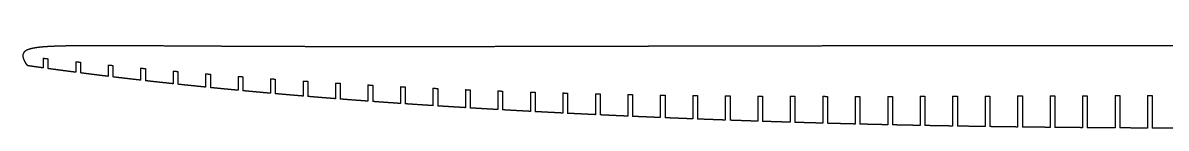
# Model space of a CAD drawing. Header units: metres. Extents: x 75 to 1911, y 1 to 85.
# Drawn here: x 75 to 990, y 1 to 85 of the extents above; entities that cross this region are included whole.
import ezdxf

# ---------------------------------------------------------------- set-up
doc = ezdxf.new("R2010")
doc.units = ezdxf.units.M

msp = doc.modelspace()

# ---------------------------------------------------------------- linework, layer by layer
for p, q in [((91.1, 56.92, 104), (91.1, 49.09, 104)), ((94.9, 56.5, 104), (94.9, 48.57, 104)), ((117.1, 54.11, 104), (117.1, 45.6, 104)), ((120.9, 53.71, 104), (120.9, 45.11, 104)), ((143.1, 51.46, 104), (143.1, 42.34, 104)), ((146.9, 51.08, 104), (146.9, 41.88, 104)), ((169.1, 48.96, 104), (169.1, 39.28, 104)), ((172.9, 48.61, 104), (172.9, 38.84, 104)), ((195.1, 46.61, 104), (195.1, 36.4, 104)), ((198.9, 46.27, 104), (198.9, 35.99, 104)), ((221.1, 44.4, 104), (221.1, 33.69, 104)), ((224.9, 44.09, 104), (224.9, 33.31, 104)), ((247.1, 42.34, 104), (247.1, 31.15, 104)), ((250.9, 42.05, 104), (250.9, 30.79, 104)), ((273.1, 40.41, 104), (273.1, 28.75, 104)), ((276.9, 40.14, 104), (276.9, 28.41, 104)), ((299.1, 38.63, 104), (299.1, 26.5, 104)), ((302.9, 38.38, 104), (302.9, 26.19, 104)), ((325.1, 36.98, 104), (325.1, 24.39, 104)), ((328.9, 36.75, 104), (328.9, 24.1, 104)), ((351.1, 35.47, 104), (351.1, 22.42, 104)), ((354.9, 35.25, 104), (354.9, 22.14, 104)), ((377.1, 34.08, 104), (377.1, 20.57, 104)), ((380.9, 33.89, 104), (380.9, 20.31, 104)), ((403.1, 32.82, 104), (403.1, 18.83, 104)), ((406.9, 32.65, 104), (406.9, 18.59, 104)), ((429.1, 31.69, 104), (429.1, 17.21, 104)), ((432.9, 31.54, 104), (432.9, 16.98, 104)), ((455.1, 30.68, 104), (455.1, 15.67, 104)), ((458.9, 30.55, 104), (458.9, 15.46, 104)), ((481.1, 29.79, 104), (481.1, 14.23, 104)), ((484.9, 29.68, 104), (484.9, 14.03, 104)), ((507.1, 29.02, 104), (507.1, 12.88, 104)), ((510.9, 28.92, 104), (510.9, 12.68, 104)), ((533.1, 28.37, 104), (533.1, 11.6, 104)), ((536.9, 28.28, 104), (536.9, 11.42, 104)), ((559.1, 27.82, 104), (559.1, 10.4, 104)), ((562.9, 27.75, 104), (562.9, 10.23, 104)), ((585.1, 27.37, 104), (585.1, 9.28, 104)), ((588.9, 27.31, 104), (588.9, 9.12, 104)), ((611.1, 27.01, 104), (611.1, 8.23, 104)), ((614.9, 26.97, 104), (614.9, 8.08, 104)), ((637.1, 26.74, 104), (637.1, 7.26, 104)), ((640.9, 26.7, 104), (640.9, 7.12, 104)), ((663.1, 26.54, 104), (663.1, 6.36, 104)), ((666.9, 26.51, 104), (666.9, 6.23, 104)), ((689.1, 26.4, 104), (689.1, 5.53, 104)), ((692.9, 26.39, 104), (692.9, 5.42, 104)), ((715.1, 26.33, 104), (715.1, 4.78, 104)), ((718.9, 26.32, 104), (718.9, 4.68, 104)), ((741.1, 26.3, 104), (741.1, 4.1, 104)), ((744.9, 26.3, 104), (744.9, 4.01, 104)), ((767.1, 26.32, 104), (767.1, 3.49, 104)), ((770.9, 26.32, 104), (770.9, 3.41, 104)), ((793.1, 26.36, 104), (793.1, 2.95, 104)), ((796.9, 26.37, 104), (796.9, 2.88, 104)), ((819.1, 26.44, 104), (819.1, 2.48, 104)), ((822.9, 26.45, 104), (822.9, 2.41, 104)), ((845.1, 26.53, 104), (845.1, 2.06, 104)), ((848.9, 26.55, 104), (848.9, 2.01, 104)), ((871.1, 26.64, 104), (871.1, 1.71, 104)), ((874.9, 26.65, 104), (874.9, 1.66, 104)), ((897.1, 26.74, 104), (897.1, 1.42, 104)), ((900.9, 26.75, 104), (900.9, 1.38, 104)), ((923.1, 26.83, 104), (923.1, 1.18, 104)), ((926.9, 26.85, 104), (926.9, 1.15, 104)), ((949.1, 26.92, 104), (949.1, 1, 104)), ((952.9, 26.93, 104), (952.9, 0.97, 104)), ((975.1, 26.97, 104), (975.1, 0.86, 104)), ((978.9, 26.98, 104), (978.9, 0.85, 104))]:
    msp.add_line(p, q)
for points, degree, knots in [([(1911.3, 81.46, 104), (1911.16, 81.68, 104), (1911.01, 81.88, 104), (1910.84, 82.06, 104), (1910.66, 82.24, 104), (1910.47, 82.4, 104), (1910.27, 82.55, 104), (1910.06, 82.69, 104), (1909.58, 82.99, 104), (1909.3, 83.14, 104), (1909.01, 83.28, 104), (1908.72, 83.41, 104), (1908.42, 83.52, 104), (1908.12, 83.63, 104), (1907.82, 83.73, 104), (1907.04, 83.97, 104), (1906.56, 84.1, 104), (1906.08, 84.21, 104), (1905.59, 84.31, 104), (1905.11, 84.41, 104), (1904.62, 84.49, 104), (1904.13, 84.57, 104), (1902.67, 84.77, 104), (1901.7, 84.88, 104), (1900.73, 84.97, 104), (1899.75, 85.04, 104), (1898.78, 85.1, 104), (1897.8, 85.15, 104), (1896.83, 85.18, 104), (1895.34, 85.23, 104), (1894.81, 85.24, 104), (1894.27, 85.25, 104), (1893.71, 85.26, 104), (1893.14, 85.27, 104), (1892.55, 85.27, 104), (1891.94, 85.28, 104), (1890.63, 85.28, 104), (1889.92, 85.28, 104), (1889.19, 85.27, 104), (1888.44, 85.27, 104), (1887.67, 85.26, 104), (1886.87, 85.24, 104), (1886.05, 85.23, 104), (1883.26, 85.17, 104), (1881.31, 85.12, 104), (1879.36, 85.07, 104), (1877.41, 85, 104), (1875.46, 84.93, 104), (1873.51, 84.85, 104), (1871.56, 84.77, 104), (1865.39, 84.5, 104), (1861.17, 84.3, 104), (1856.95, 84.09, 104), (1852.73, 83.87, 104), (1848.51, 83.65, 104), (1844.29, 83.42, 104), (1840.07, 83.19, 104), (1829.59, 82.62, 104), (1823.32, 82.27, 104), (1817.06, 81.93, 104), (1810.79, 81.59, 104), (1804.52, 81.25, 104), (1798.26, 80.91, 104), (1791.99, 80.58, 104), (1777.88, 79.85, 104), (1770.04, 79.45, 104), (1762.2, 79.06, 104), (1754.36, 78.68, 104), (1746.51, 78.31, 104), (1738.67, 77.95, 104), (1730.83, 77.6, 104), (1717.66, 77.03, 104), (1712.33, 76.8, 104), (1707.01, 76.58, 104), (1701.68, 76.36, 104), (1696.35, 76.15, 104), (1691.03, 75.94, 104), (1685.7, 75.74, 104), (1677.96, 75.45, 104), (1675.54, 75.36, 104), (1673.1, 75.27, 104), (1670.66, 75.19, 104), (1668.2, 75.1, 104), (1665.73, 75.01, 104), (1663.26, 74.92, 104), (1650.33, 74.48, 104), (1639.88, 74.13, 104), (1629.43, 73.8, 104), (1618.98, 73.48, 104), (1608.53, 73.18, 104), (1598.08, 72.88, 104), (1587.63, 72.6, 104), (1560.13, 71.9, 104), (1543.07, 71.48, 104), (1526.02, 71.1, 104), (1508.96, 70.74, 104), (1491.91, 70.41, 104), (1474.85, 70.1, 104), (1457.8, 69.8, 104), (1431.89, 69.39, 104), (1423.04, 69.26, 104), (1414.19, 69.13, 104), (1405.34, 69, 104), (1396.49, 68.89, 104), (1387.65, 68.77, 104), (1378.8, 68.66, 104), (1365.71, 68.51, 104), (1361.48, 68.46, 104), (1357.25, 68.41, 104), (1353.01, 68.37, 104), (1348.78, 68.32, 104), (1344.55, 68.28, 104), (1340.31, 68.23, 104), (1331.42, 68.15, 104), (1326.77, 68.1, 104), (1322.11, 68.06, 104), (1317.45, 68.02, 104), (1312.8, 67.98, 104), (1308.14, 67.94, 104), (1303.48, 67.9, 104), (1273, 67.65, 104), (1247.18, 67.48, 104), (1221.35, 67.34, 104), (1195.53, 67.23, 104), (1169.7, 67.15, 104), (1143.88, 67.08, 104), (1118.06, 67.03, 104), (1084.19, 66.99, 104), (1076.14, 66.97, 104), (1068.1, 66.96, 104), (1060.06, 66.96, 104), (1052.01, 66.95, 104), (1043.97, 66.94, 104), (1035.93, 66.93, 104), (1024.43, 66.93, 104), (1020.99, 66.92, 104), (1017.54, 66.92, 104), (1014.09, 66.92, 104), (1010.65, 66.92, 104), (1007.2, 66.91, 104), (1003.75, 66.91, 104), (996.07, 66.91, 104), (991.84, 66.9, 104), (987.61, 66.9, 104), (983.37, 66.9, 104), (979.14, 66.89, 104), (974.91, 66.89, 104), (970.67, 66.89, 104), (954.58, 66.88, 104), (942.73, 66.87, 104), (930.88, 66.86, 104), (919.02, 66.86, 104), (907.17, 66.85, 104), (895.32, 66.84, 104), (883.46, 66.84, 104), (858.91, 66.82, 104), (846.21, 66.81, 104), (833.51, 66.81, 104), (820.81, 66.8, 104), (808.11, 66.79, 104), (795.41, 66.78, 104), (782.71, 66.76, 104), (758.58, 66.74, 104), (747.15, 66.73, 104), (735.72, 66.72, 104), (724.29, 66.7, 104), (712.86, 66.69, 104), (701.43, 66.67, 104), (690.01, 66.65, 104), (672.24, 66.62, 104), (665.89, 66.61, 104), (659.55, 66.6, 104), (653.21, 66.59, 104), (646.87, 66.58, 104), (640.53, 66.56, 104), (634.19, 66.55, 104), (621.56, 66.53, 104), (615.26, 66.51, 104), (608.97, 66.5, 104), (602.68, 66.48, 104), (596.39, 66.47, 104), (590.1, 66.46, 104), (583.81, 66.44, 104), (566.48, 66.4, 104), (555.44, 66.38, 104), (544.4, 66.35, 104), (533.36, 66.33, 104), (522.32, 66.3, 104), (511.28, 66.28, 104), (500.24, 66.25, 104), (478.79, 66.21, 104), (468.37, 66.18, 104), (457.95, 66.16, 104), (447.53, 66.14, 104), (437.11, 66.13, 104), (426.69, 66.11, 104), (416.27, 66.1, 104), (401.78, 66.08, 104), (397.72, 66.08, 104), (393.69, 66.08, 104), (389.67, 66.07, 104), (385.68, 66.07, 104), (381.72, 66.07, 104), (377.78, 66.07, 104), (370.72, 66.07, 104), (367.57, 66.07, 104), (364.42, 66.07, 104), (361.28, 66.07, 104), (358.13, 66.07, 104), (354.99, 66.07, 104), (351.84, 66.07, 104), (339.99, 66.08, 104), (331.28, 66.09, 104), (322.57, 66.1, 104), (313.86, 66.12, 104), (305.15, 66.14, 104), (296.44, 66.16, 104), (287.73, 66.19, 104), (269.36, 66.25, 104), (259.69, 66.29, 104), (250.03, 66.34, 104), (240.36, 66.38, 104), (230.7, 66.43, 104), (221.03, 66.49, 104), (211.36, 66.55, 104), (197.22, 66.63, 104), (192.74, 66.66, 104), (188.25, 66.68, 104), (183.77, 66.71, 104), (179.29, 66.74, 104), (174.81, 66.76, 104), (170.33, 66.79, 104), (162.78, 66.83, 104), (159.71, 66.84, 104), (156.64, 66.86, 104), (153.58, 66.87, 104), (150.51, 66.88, 104), (147.44, 66.89, 104), (144.37, 66.9, 104), (139.68, 66.9, 104), (138.06, 66.9, 104), (136.44, 66.9, 104), (134.81, 66.9, 104), (133.19, 66.9, 104), (131.57, 66.9, 104), (129.95, 66.89, 104), (126.86, 66.88, 104), (125.43, 66.87, 104), (124.05, 66.87, 104), (122.7, 66.86, 104), (121.39, 66.85, 104), (120.12, 66.84, 104), (118.88, 66.83, 104), (115.6, 66.79, 104), (113.52, 66.77, 104), (111.44, 66.73, 104), (109.37, 66.7, 104), (107.29, 66.65, 104), (105.22, 66.6, 104), (103.14, 66.54, 104), (100.27, 66.44, 104), (99.5, 66.41, 104), (98.75, 66.37, 104), (98.01, 66.34, 104), (97.31, 66.31, 104), (96.62, 66.27, 104), (95.95, 66.24, 104), (94.72, 66.17, 104), (94.13, 66.13, 104), (93.55, 66.09, 104), (92.96, 66.05, 104), (92.38, 66.01, 104), (91.8, 65.97, 104), (91.21, 65.92, 104), (89.68, 65.78, 104), (88.73, 65.69, 104), (87.78, 65.59, 104), (86.83, 65.48, 104), (85.89, 65.35, 104), (84.94, 65.21, 104), (84, 65.05, 104), (82.49, 64.75, 104), (81.92, 64.62, 104), (81.35, 64.49, 104), (80.78, 64.34, 104), (80.22, 64.18, 104), (79.66, 64, 104), (79.11, 63.79, 104), (78.19, 63.4, 104), (77.82, 63.23, 104), (77.45, 63.04, 104), (77.09, 62.83, 104), (76.74, 62.6, 104), (76.41, 62.35, 104), (76.11, 62.06, 104), (75.65, 61.55, 104), (75.48, 61.33, 104), (75.33, 61.09, 104), (75.2, 60.85, 104), (75.09, 60.59, 104), (75, 60.33, 104), (74.94, 60.06, 104), (74.86, 59.59, 104), (74.83, 59.39, 104), (74.82, 59.19, 104), (74.82, 58.99, 104), (74.82, 58.79, 104), (74.84, 58.59, 104), (74.86, 58.39, 104), (74.92, 57.88, 104), (74.98, 57.56, 104), (75.05, 57.25, 104), (75.13, 56.94, 104), (75.22, 56.64, 104), (75.32, 56.34, 104), (75.43, 56.04, 104), (75.66, 55.45, 104), (75.78, 55.16, 104), (75.91, 54.88, 104), (76.05, 54.59, 104), (76.2, 54.32, 104), (76.35, 54.04, 104), (76.51, 53.77, 104), (76.77, 53.33, 104), (76.87, 53.17, 104), (76.98, 53, 104), (77.09, 52.84, 104), (77.2, 52.68, 104), (77.31, 52.52, 104), (77.42, 52.37, 104), (77.59, 52.14, 104), (77.65, 52.07, 104), (77.7, 52, 104), (77.76, 51.93, 104), (77.81, 51.86, 104), (77.86, 51.8, 104), (77.91, 51.73, 104), (78.02, 51.61, 104), (78.07, 51.56, 104), (78.11, 51.5, 104), (78.16, 51.45, 104), (78.21, 51.39, 104), (78.26, 51.35, 104), (78.3, 51.3, 104), (78.39, 51.21, 104), (78.43, 51.17, 104), (78.47, 51.13, 104), (78.51, 51.09, 104), (78.54, 51.06, 104), (78.58, 51.02, 104), (78.61, 51, 104), (78.67, 50.95, 104), (78.7, 50.93, 104), (78.72, 50.91, 104), (78.75, 50.89, 104), (78.77, 50.87, 104), (78.8, 50.86, 104), (78.83, 50.84, 104), (78.85, 50.83, 104)], 8, [0, 0, 0, 0, 0, 0, 0, 0, 0, 0.001622, 0.001622, 0.001622, 0.001622, 0.001622, 0.001622, 0.001622, 0.003682, 0.003682, 0.003682, 0.003682, 0.003682, 0.003682, 0.003682, 0.006888, 0.006888, 0.006888, 0.006888, 0.006888, 0.006888, 0.006888, 0.013197, 0.013197, 0.013197, 0.013197, 0.013197, 0.013197, 0.013197, 0.016509, 0.016509, 0.016509, 0.016509, 0.016509, 0.016509, 0.016509, 0.020153, 0.020153, 0.020153, 0.020153, 0.020153, 0.020153, 0.020153, 0.028587, 0.028587, 0.028587, 0.028587, 0.028587, 0.028587, 0.028587, 0.046843, 0.046843, 0.046843, 0.046843, 0.046843, 0.046843, 0.046843, 0.073964, 0.073964, 0.073964, 0.073964, 0.073964, 0.073964, 0.073964, 0.107892, 0.107892, 0.107892, 0.107892, 0.107892, 0.107892, 0.107892, 0.130927, 0.130927, 0.130927, 0.130927, 0.130927, 0.130927, 0.130927, 0.141366, 0.141366, 0.141366, 0.141366, 0.141366, 0.141366, 0.141366, 0.185234, 0.185234, 0.185234, 0.185234, 0.185234, 0.185234, 0.185234, 0.256819, 0.256819, 0.256819, 0.256819, 0.256819, 0.256819, 0.256819, 0.293958, 0.293958, 0.293958, 0.293958, 0.293958, 0.293958, 0.293958, 0.311723, 0.311723, 0.311723, 0.311723, 0.311723, 0.311723, 0.311723, 0.331266, 0.331266, 0.331266, 0.331266, 0.331266, 0.331266, 0.331266, 0.439639, 0.439639, 0.439639, 0.439639, 0.439639, 0.439639, 0.439639, 0.473394, 0.473394, 0.473394, 0.473394, 0.473394, 0.473394, 0.473394, 0.487859, 0.487859, 0.487859, 0.487859, 0.487859, 0.487859, 0.487859, 0.505625, 0.505625, 0.505625, 0.505625, 0.505625, 0.505625, 0.505625, 0.555369, 0.555369, 0.555369, 0.555369, 0.555369, 0.555369, 0.555369, 0.608664, 0.608664, 0.608664, 0.608664, 0.608664, 0.608664, 0.608664, 0.656626, 0.656626, 0.656626, 0.656626, 0.656626, 0.656626, 0.656626, 0.683238, 0.683238, 0.683238, 0.683238, 0.683238, 0.683238, 0.683238, 0.70964, 0.70964, 0.70964, 0.70964, 0.70964, 0.70964, 0.70964, 0.755963, 0.755963, 0.755963, 0.755963, 0.755963, 0.755963, 0.755963, 0.799686, 0.799686, 0.799686, 0.799686, 0.799686, 0.799686, 0.799686, 0.816802, 0.816802, 0.816802, 0.816802, 0.816802, 0.816802, 0.816802, 0.830546, 0.830546, 0.830546, 0.830546, 0.830546, 0.830546, 0.830546, 0.868603, 0.868603, 0.868603, 0.868603, 0.868603, 0.868603, 0.868603, 0.910843, 0.910843, 0.910843, 0.910843, 0.910843, 0.910843, 0.910843, 0.930425, 0.930425, 0.930425, 0.930425, 0.930425, 0.930425, 0.930425, 0.943833, 0.943833, 0.943833, 0.943833, 0.943833, 0.943833, 0.943833, 0.950921, 0.950921, 0.950921, 0.950921, 0.950921, 0.950921, 0.950921, 0.95733, 0.95733, 0.95733, 0.95733, 0.95733, 0.95733, 0.95733, 0.968366, 0.968366, 0.968366, 0.968366, 0.968366, 0.968366, 0.968366, 0.972607, 0.972607, 0.972607, 0.972607, 0.972607, 0.972607, 0.972607, 0.976426, 0.976426, 0.976426, 0.976426, 0.976426, 0.976426, 0.976426, 0.982655, 0.982655, 0.982655, 0.982655, 0.982655, 0.982655, 0.982655, 0.986478, 0.986478, 0.986478, 0.986478, 0.986478, 0.986478, 0.986478, 0.989185, 0.989185, 0.989185, 0.989185, 0.989185, 0.989185, 0.989185, 0.990993, 0.990993, 0.990993, 0.990993, 0.990993, 0.990993, 0.990993, 0.992306, 0.992306, 0.992306, 0.992306, 0.992306, 0.992306, 0.992306, 0.994386, 0.994386, 0.994386, 0.994386, 0.994386, 0.994386, 0.994386, 0.996445, 0.996445, 0.996445, 0.996445, 0.996445, 0.996445, 0.996445, 0.997719, 0.997719, 0.997719, 0.997719, 0.997719, 0.997719, 0.997719, 0.998325, 0.998325, 0.998325, 0.998325, 0.998325, 0.998325, 0.998325, 0.99893, 0.99893, 0.99893, 0.99893, 0.99893, 0.99893, 0.99893, 0.999535, 0.999535, 0.999535, 0.999535, 0.999535, 0.999535, 0.999535, 1, 1, 1, 1, 1, 1, 1, 1, 1]), ([(91.1, 49.09, 104), (90.33, 49.2, 104), (89.57, 49.31, 104), (88.8, 49.42, 104), (88.04, 49.52, 104), (87.27, 49.63, 104), (86.51, 49.74, 104), (85.75, 49.85, 104), (84.6, 50.01, 104), (84.23, 50.06, 104), (83.85, 50.12, 104), (83.47, 50.17, 104), (83.1, 50.22, 104), (82.72, 50.28, 104), (82.34, 50.33, 104), (81.78, 50.41, 104), (81.59, 50.44, 104), (81.4, 50.47, 104), (81.2, 50.5, 104), (81.01, 50.52, 104), (80.82, 50.55, 104), (80.63, 50.58, 104), (80.34, 50.62, 104), (80.24, 50.63, 104), (80.14, 50.65, 104), (80.04, 50.66, 104), (79.94, 50.68, 104), (79.85, 50.69, 104), (79.75, 50.71, 104), (79.61, 50.73, 104), (79.57, 50.73, 104), (79.53, 50.74, 104), (79.49, 50.74, 104), (79.45, 50.75, 104), (79.42, 50.75, 104), (79.38, 50.76, 104), (79.3, 50.77, 104), (79.26, 50.78, 104), (79.22, 50.78, 104), (79.18, 50.79, 104), (79.14, 50.79, 104), (79.1, 50.8, 104), (79.06, 50.81, 104), (79, 50.81, 104), (78.98, 50.82, 104), (78.96, 50.82, 104), (78.94, 50.82, 104), (78.92, 50.83, 104), (78.9, 50.83, 104), (78.89, 50.83, 104), (78.87, 50.83, 104), (78.87, 50.83, 104), (78.86, 50.83, 104), (78.86, 50.83, 104), (78.86, 50.83, 104), (78.86, 50.83, 104), (78.86, 50.83, 104), (78.86, 50.83, 104), (78.86, 50.83, 104), (78.86, 50.83, 104), (78.85, 50.83, 104), (78.85, 50.83, 104), (78.85, 50.83, 104), (78.85, 50.83, 104), (78.85, 50.83, 104)], 8, [0, 0, 0, 0, 0, 0, 0, 0, 0, 0.491922, 0.491922, 0.491922, 0.491922, 0.491922, 0.491922, 0.491922, 0.734419, 0.734419, 0.734419, 0.734419, 0.734419, 0.734419, 0.734419, 0.857234, 0.857234, 0.857234, 0.857234, 0.857234, 0.857234, 0.857234, 0.921751, 0.921751, 0.921751, 0.921751, 0.921751, 0.921751, 0.921751, 0.946822, 0.946822, 0.946822, 0.946822, 0.946822, 0.946822, 0.946822, 0.973715, 0.973715, 0.973715, 0.973715, 0.973715, 0.973715, 0.973715, 0.988747, 0.988747, 0.988747, 0.988747, 0.988747, 0.988747, 0.988747, 0.993799, 0.993799, 0.993799, 0.993799, 0.993799, 0.993799, 0.993799, 1, 1, 1, 1, 1, 1, 1, 1, 1]), ([(117.1, 45.6, 104), (116.37, 45.69, 104), (115.64, 45.79, 104), (114.91, 45.88, 104), (114.18, 45.98, 104), (113.46, 46.07, 104), (112.73, 46.17, 104), (112, 46.26, 104), (110.56, 46.45, 104), (109.86, 46.55, 104), (109.15, 46.64, 104), (108.45, 46.73, 104), (107.74, 46.83, 104), (107.04, 46.92, 104), (106.33, 47.02, 104), (104.95, 47.2, 104), (104.26, 47.29, 104), (103.58, 47.38, 104), (102.9, 47.48, 104), (102.22, 47.57, 104), (101.54, 47.66, 104), (100.86, 47.75, 104), (99.51, 47.93, 104), (98.86, 48.02, 104), (98.2, 48.11, 104), (97.54, 48.2, 104), (96.88, 48.3, 104), (96.22, 48.39, 104), (95.56, 48.48, 104), (94.9, 48.57, 104)], 8, [0, 0, 0, 0, 0, 0, 0, 0, 0, 0.262569, 0.262569, 0.262569, 0.262569, 0.262569, 0.262569, 0.262569, 0.516633, 0.516633, 0.516633, 0.516633, 0.516633, 0.516633, 0.516633, 0.76233, 0.76233, 0.76233, 0.76233, 0.76233, 0.76233, 0.76233, 1, 1, 1, 1, 1, 1, 1, 1, 1]), ([(143.1, 42.34, 104), (141.66, 42.51, 104), (140.21, 42.69, 104), (138.77, 42.86, 104), (135.91, 43.22, 104), (134.51, 43.39, 104), (133.1, 43.56, 104), (130.33, 43.91, 104), (128.96, 44.08, 104), (127.59, 44.26, 104), (124.89, 44.6, 104), (123.56, 44.77, 104), (122.23, 44.94, 104), (120.9, 45.11, 104)], 4, [0, 0, 0, 0, 0, 0.260223, 0.260223, 0.260223, 0.513565, 0.513565, 0.513565, 0.760103, 0.760103, 0.760103, 1, 1, 1, 1, 1]), ([(169.1, 39.28, 104), (167.67, 39.44, 104), (166.23, 39.6, 104), (164.8, 39.77, 104), (161.96, 40.1, 104), (160.56, 40.26, 104), (159.16, 40.42, 104), (156.38, 40.75, 104), (155.01, 40.91, 104), (153.64, 41.07, 104), (150.92, 41.39, 104), (149.58, 41.55, 104), (148.24, 41.71, 104), (146.9, 41.88, 104)], 4, [0, 0, 0, 0, 0, 0.258251, 0.258251, 0.258251, 0.511011, 0.511011, 0.511011, 0.758257, 0.758257, 0.758257, 1, 1, 1, 1, 1]), ([(195.1, 36.4, 104), (193.67, 36.55, 104), (192.25, 36.71, 104), (190.82, 36.86, 104), (188, 37.17, 104), (186.6, 37.32, 104), (185.2, 37.47, 104), (182.42, 37.78, 104), (181.05, 37.93, 104), (179.67, 38.08, 104), (176.95, 38.39, 104), (175.6, 38.54, 104), (174.25, 38.69, 104), (172.9, 38.84, 104)], 4, [0, 0, 0, 0, 0, 0.256842, 0.256842, 0.256842, 0.509129, 0.509129, 0.509129, 0.756849, 0.756849, 0.756849, 1, 1, 1, 1, 1]), ([(221.1, 33.69, 104), (219.68, 33.84, 104), (218.26, 33.98, 104), (216.84, 34.12, 104), (214.02, 34.41, 104), (212.62, 34.56, 104), (211.22, 34.7, 104), (208.45, 34.99, 104), (207.07, 35.13, 104), (205.7, 35.28, 104), (202.96, 35.56, 104), (201.61, 35.7, 104), (200.25, 35.85, 104), (198.9, 35.99, 104)], 4, [0, 0, 0, 0, 0, 0.255838, 0.255838, 0.255838, 0.507789, 0.507789, 0.507789, 0.755843, 0.755843, 0.755843, 1, 1, 1, 1, 1]), ([(247.1, 31.15, 104), (245.68, 31.28, 104), (244.27, 31.42, 104), (242.85, 31.55, 104), (240.04, 31.82, 104), (238.64, 31.96, 104), (237.24, 32.09, 104), (234.47, 32.36, 104), (233.09, 32.5, 104), (231.71, 32.63, 104), (228.98, 32.9, 104), (227.62, 33.04, 104), (226.26, 33.17, 104), (224.9, 33.31, 104)], 4, [0, 0, 0, 0, 0, 0.255092, 0.255092, 0.255092, 0.506796, 0.506796, 0.506796, 0.755101, 0.755101, 0.755101, 1, 1, 1, 1, 1]), ([(273.1, 28.75, 104), (271.69, 28.88, 104), (270.27, 29, 104), (268.86, 29.13, 104), (266.05, 29.39, 104), (264.66, 29.51, 104), (263.26, 29.64, 104), (260.49, 29.89, 104), (259.11, 30.02, 104), (257.73, 30.15, 104), (254.99, 30.4, 104), (253.62, 30.53, 104), (252.26, 30.66, 104), (250.9, 30.79, 104)], 4, [0, 0, 0, 0, 0, 0.254516, 0.254516, 0.254516, 0.506029, 0.506029, 0.506029, 0.754526, 0.754526, 0.754526, 1, 1, 1, 1, 1]), ([(299.1, 26.5, 104), (297.69, 26.62, 104), (296.28, 26.74, 104), (294.87, 26.86, 104), (292.06, 27.1, 104), (290.67, 27.22, 104), (289.27, 27.34, 104), (286.5, 27.58, 104), (285.12, 27.69, 104), (283.74, 27.81, 104), (280.99, 28.05, 104), (279.63, 28.17, 104), (278.26, 28.29, 104), (276.9, 28.41, 104)], 4, [0, 0, 0, 0, 0, 0.254058, 0.254058, 0.254058, 0.505418, 0.505418, 0.505418, 0.754069, 0.754069, 0.754069, 1, 1, 1, 1, 1]), ([(325.1, 24.39, 104), (323.69, 24.5, 104), (322.28, 24.61, 104), (320.88, 24.73, 104), (318.07, 24.95, 104), (316.68, 25.06, 104), (315.28, 25.17, 104), (312.51, 25.4, 104), (311.13, 25.51, 104), (309.75, 25.62, 104), (307, 25.85, 104), (305.63, 25.96, 104), (304.27, 26.07, 104), (302.9, 26.19, 104)], 4, [0, 0, 0, 0, 0, 0.253684, 0.253684, 0.253684, 0.50492, 0.50492, 0.50492, 0.753696, 0.753696, 0.753696, 1, 1, 1, 1, 1]), ([(351.1, 22.42, 104), (347.77, 22.66, 104), (344.44, 22.91, 104), (341.1, 23.16, 104), (335.55, 23.58, 104), (333.34, 23.75, 104), (331.12, 23.92, 104), (328.9, 24.1, 104)], 4, [0, 0, 0, 0, 0, 0.600343, 0.600343, 0.600343, 1, 1, 1, 1, 1]), ([(377.1, 20.57, 104), (375.5, 20.68, 104), (373.9, 20.79, 104), (372.3, 20.9, 104), (370.71, 21.01, 104), (369.11, 21.12, 104), (367.51, 21.23, 104), (364.34, 21.46, 104), (362.76, 21.57, 104), (361.19, 21.68, 104), (359.62, 21.8, 104), (358.05, 21.91, 104), (356.47, 22.02, 104), (354.9, 22.14, 104)], 7, [0, 0, 0, 0, 0, 0, 0, 0, 0.504047, 0.504047, 0.504047, 0.504047, 0.504047, 0.504047, 1, 1, 1, 1, 1, 1, 1, 1]), ([(403.1, 18.83, 104), (400.31, 19.01, 104), (397.51, 19.2, 104), (394.72, 19.38, 104), (389.17, 19.75, 104), (386.41, 19.93, 104), (383.66, 20.12, 104), (380.9, 20.31, 104)], 4, [0, 0, 0, 0, 0, 0.503416, 0.503416, 0.503416, 1, 1, 1, 1, 1]), ([(429.1, 17.21, 104), (426.31, 17.37, 104), (423.52, 17.55, 104), (420.73, 17.72, 104), (415.18, 18.06, 104), (412.42, 18.24, 104), (409.66, 18.41, 104), (406.9, 18.59, 104)], 4, [0, 0, 0, 0, 0, 0.5029, 0.5029, 0.5029, 1, 1, 1, 1, 1]), ([(455.1, 15.67, 104), (452.31, 15.83, 104), (449.52, 15.99, 104), (446.73, 16.16, 104), (441.18, 16.48, 104), (438.42, 16.64, 104), (435.66, 16.81, 104), (432.9, 16.98, 104)], 4, [0, 0, 0, 0, 0, 0.502466, 0.502466, 0.502466, 1, 1, 1, 1, 1]), ([(481.1, 14.23, 104), (478.31, 14.38, 104), (475.53, 14.53, 104), (472.74, 14.69, 104), (467.19, 14.99, 104), (464.43, 15.15, 104), (461.66, 15.3, 104), (458.9, 15.46, 104)], 4, [0, 0, 0, 0, 0, 0.502082, 0.502082, 0.502082, 1, 1, 1, 1, 1]), ([(507.1, 12.88, 104), (504.32, 13.02, 104), (501.53, 13.16, 104), (498.75, 13.3, 104), (493.2, 13.59, 104), (490.43, 13.74, 104), (487.67, 13.88, 104), (484.9, 14.03, 104)], 4, [0, 0, 0, 0, 0, 0.501747, 0.501747, 0.501747, 1, 1, 1, 1, 1]), ([(533.1, 11.6, 104), (530.32, 11.73, 104), (527.53, 11.87, 104), (524.75, 12, 104), (519.2, 12.27, 104), (516.43, 12.41, 104), (513.67, 12.55, 104), (510.9, 12.68, 104)], 4, [0, 0, 0, 0, 0, 0.501441, 0.501441, 0.501441, 1, 1, 1, 1, 1]), ([(559.1, 10.4, 104), (556.32, 10.53, 104), (553.54, 10.65, 104), (550.76, 10.78, 104), (545.21, 11.03, 104), (542.44, 11.16, 104), (539.67, 11.29, 104), (536.9, 11.42, 104)], 4, [0, 0, 0, 0, 0, 0.501167, 0.501167, 0.501167, 1, 1, 1, 1, 1]), ([(585.1, 9.28, 104), (582.32, 9.39, 104), (579.54, 9.51, 104), (576.76, 9.63, 104), (571.21, 9.87, 104), (568.44, 9.99, 104), (565.67, 10.11, 104), (562.9, 10.23, 104)], 4, [0, 0, 0, 0, 0, 0.500911, 0.500911, 0.500911, 1, 1, 1, 1, 1]), ([(611.1, 8.23, 104), (608.32, 8.34, 104), (605.54, 8.45, 104), (602.76, 8.56, 104), (597.21, 8.78, 104), (594.44, 8.89, 104), (591.67, 9.01, 104), (588.9, 9.12, 104)], 4, [0, 0, 0, 0, 0, 0.500659, 0.500659, 0.500659, 1, 1, 1, 1, 1]), ([(637.1, 7.26, 104), (634.32, 7.36, 104), (631.55, 7.46, 104), (628.77, 7.56, 104), (623.22, 7.77, 104), (620.44, 7.87, 104), (617.67, 7.98, 104), (614.9, 8.08, 104)], 4, [0, 0, 0, 0, 0, 0.500421, 0.500421, 0.500421, 1, 1, 1, 1, 1]), ([(663.1, 6.36, 104), (660.32, 6.45, 104), (657.55, 6.54, 104), (654.77, 6.64, 104), (649.22, 6.83, 104), (646.45, 6.92, 104), (643.67, 7.02, 104), (640.9, 7.12, 104)], 4, [0, 0, 0, 0, 0, 0.500208, 0.500208, 0.500208, 1, 1, 1, 1, 1]), ([(689.1, 5.53, 104), (686.16, 5.62, 104), (683.22, 5.71, 104), (680.28, 5.8, 104), (674.73, 5.98, 104), (672.12, 6.06, 104), (669.51, 6.15, 104), (666.9, 6.23, 104)], 4, [0, 0, 0, 0, 0, 0.530005, 0.530005, 0.530005, 1, 1, 1, 1, 1]), ([(715.1, 4.78, 104), (712.33, 4.86, 104), (709.55, 4.94, 104), (706.77, 5.01, 104), (701.22, 5.17, 104), (698.45, 5.25, 104), (695.67, 5.34, 104), (692.9, 5.42, 104)], 4, [0, 0, 0, 0, 0, 0.4999921, 0.4999921, 0.4999921, 0.9999755, 0.9999755, 0.9999755, 0.9999755, 0.9999755]), ([(741.1, 4.1, 104), (738.32, 4.17, 104), (735.55, 4.24, 104), (732.78, 4.31, 104), (727.22, 4.46, 104), (724.45, 4.53, 104), (721.67, 4.6, 104), (718.9, 4.68, 104)], 4, [0, 0, 0, 0, 0, 0.499981, 0.499981, 0.499981, 1, 1, 1, 1, 1]), ([(767.1, 3.49, 104), (764.19, 3.56, 104), (761.27, 3.62, 104), (758.36, 3.69, 104), (752.81, 3.82, 104), (750.17, 3.88, 104), (747.54, 3.95, 104), (744.9, 4.01, 104)], 4, [0, 0, 0, 0, 0, 0.524982, 0.524982, 0.524982, 1, 1, 1, 1, 1])]:
    msp.add_open_spline(points, degree=degree, knots=knots)
for points, degree in [([(91.1, 56.92, 104), (92.05, 56.81, 104), (93, 56.71, 104), (93.95, 56.6, 104), (94.9, 56.5, 104)], 4), ([(117.1, 54.11, 104), (118.05, 54.01, 104), (119, 53.91, 104), (119.95, 53.81, 104), (120.9, 53.71, 104)], 4), ([(143.1, 51.46, 104), (144.05, 51.37, 104), (145, 51.27, 104), (145.95, 51.18, 104), (146.9, 51.08, 104)], 4), ([(169.1, 48.96, 104), (170.05, 48.87, 104), (171, 48.78, 104), (171.95, 48.69, 104), (172.9, 48.61, 104)], 4), ([(195.1, 46.61, 104), (196.05, 46.52, 104), (197, 46.44, 104), (197.95, 46.36, 104), (198.9, 46.27, 104)], 4), ([(221.1, 44.4, 104), (222.05, 44.32, 104), (223, 44.24, 104), (223.95, 44.17, 104), (224.9, 44.09, 104)], 4), ([(247.1, 42.34, 104), (248.05, 42.26, 104), (249, 42.19, 104), (249.95, 42.12, 104), (250.9, 42.05, 104)], 4), ([(273.1, 40.41, 104), (274.05, 40.35, 104), (275, 40.28, 104), (275.95, 40.21, 104), (276.9, 40.14, 104)], 4), ([(299.1, 38.63, 104), (300.05, 38.57, 104), (301, 38.5, 104), (301.95, 38.44, 104), (302.9, 38.38, 104)], 4), ([(325.1, 36.98, 104), (326.05, 36.92, 104), (327, 36.87, 104), (327.95, 36.81, 104), (328.9, 36.75, 104)], 4), ([(351.1, 35.47, 104), (352.05, 35.41, 104), (353, 35.36, 104), (353.95, 35.31, 104), (354.9, 35.25, 104)], 4), ([(377.1, 34.08, 104), (378.05, 34.03, 104), (379, 33.98, 104), (379.95, 33.94, 104), (380.9, 33.89, 104)], 4), ([(403.1, 32.82, 104), (404.05, 32.78, 104), (405, 32.74, 104), (405.95, 32.69, 104), (406.9, 32.65, 104)], 4), ([(429.1, 31.69, 104), (430.05, 31.65, 104), (431, 31.61, 104), (431.95, 31.58, 104), (432.9, 31.54, 104)], 4), ([(455.1, 30.68, 104), (456.05, 30.65, 104), (457, 30.61, 104), (457.95, 30.58, 104), (458.9, 30.55, 104)], 4), ([(481.1, 29.79, 104), (482.05, 29.76, 104), (483, 29.73, 104), (483.95, 29.7, 104), (484.9, 29.68, 104)], 4), ([(507.1, 29.02, 104), (508.05, 29, 104), (509, 28.97, 104), (509.95, 28.95, 104), (510.9, 28.92, 104)], 4), ([(533.1, 28.37, 104), (534.05, 28.35, 104), (535, 28.33, 104), (535.95, 28.3, 104), (536.9, 28.28, 104)], 4), ([(559.1, 27.82, 104), (560.05, 27.8, 104), (561, 27.78, 104), (561.95, 27.77, 104), (562.9, 27.75, 104)], 4), ([(585.1, 27.37, 104), (586.05, 27.36, 104), (587, 27.34, 104), (587.95, 27.33, 104), (588.9, 27.31, 104)], 4), ([(611.1, 27.01, 104), (612.05, 27, 104), (613, 26.99, 104), (613.95, 26.98, 104), (614.9, 26.97, 104)], 4), ([(637.1, 26.74, 104), (638.05, 26.73, 104), (639, 26.72, 104), (639.95, 26.71, 104), (640.9, 26.7, 104)], 4), ([(663.1, 26.54, 104), (664.05, 26.53, 104), (665, 26.52, 104), (665.95, 26.52, 104), (666.9, 26.51, 104)], 4), ([(689.1, 26.4, 104), (690.05, 26.4, 104), (691, 26.39, 104), (691.95, 26.39, 104), (692.9, 26.39, 104)], 4), ([(715.1, 26.33, 104), (716.05, 26.32, 104), (717, 26.32, 104), (717.95, 26.32, 104), (718.9, 26.32, 104)], 4), ([(741.1, 26.3, 104), (742.05, 26.3, 104), (743, 26.3, 104), (743.95, 26.3, 104), (744.9, 26.3, 104)], 4), ([(767.1, 26.32, 104), (768.05, 26.32, 104), (769, 26.32, 104), (769.95, 26.32, 104), (770.9, 26.32, 104)], 4), ([(793.1, 26.36, 104), (794.05, 26.37, 104), (795, 26.37, 104), (795.95, 26.37, 104), (796.9, 26.37, 104)], 4), ([(819.1, 26.44, 104), (820.05, 26.44, 104), (821, 26.45, 104), (821.95, 26.45, 104), (822.9, 26.45, 104)], 4), ([(845.1, 26.53, 104), (845.91, 26.54, 104), (846.55, 26.54, 104), (847.39, 26.54, 104), (848.35, 26.55, 104), (848.9, 26.55, 104)], 5), ([(871.1, 26.64, 104), (874.9, 26.65, 104)], 1), ([(897.1, 26.74, 104), (897.91, 26.74, 104), (898.66, 26.74, 104), (899.44, 26.75, 104), (900.23, 26.75, 104), (900.9, 26.75, 104)], 5), ([(923.1, 26.83, 104), (924.05, 26.84, 104), (925, 26.84, 104), (925.95, 26.84, 104), (926.9, 26.85, 104)], 4), ([(949.1, 26.92, 104), (950.05, 26.92, 104), (951, 26.92, 104), (951.95, 26.92, 104), (952.9, 26.93, 104)], 4), ([(975.1, 26.97, 104), (976.05, 26.98, 104), (977, 26.98, 104), (977.95, 26.98, 104), (978.9, 26.98, 104)], 4), ([(793.1, 2.95, 104), (787.55, 3.06, 104), (782, 3.17, 104), (776.45, 3.29, 104), (770.9, 3.41, 104)], 4), ([(819.1, 2.48, 104), (813.55, 2.57, 104), (808, 2.67, 104), (802.45, 2.77, 104), (796.9, 2.88, 104)], 4), ([(845.1, 2.06, 104), (839.55, 2.15, 104), (834, 2.23, 104), (828.45, 2.32, 104), (822.9, 2.41, 104)], 4), ([(871.1, 1.71, 104), (865.55, 1.78, 104), (860, 1.85, 104), (854.45, 1.93, 104), (848.9, 2.01, 104)], 4), ([(897.1, 1.42, 104), (891.55, 1.47, 104), (886, 1.53, 104), (880.45, 1.6, 104), (874.9, 1.66, 104)], 4), ([(923.1, 1.18, 104), (917.55, 1.22, 104), (912, 1.27, 104), (906.45, 1.32, 104), (900.9, 1.38, 104)], 4), ([(949.1, 1, 104), (943.55, 1.03, 104), (938, 1.07, 104), (932.45, 1.11, 104), (926.9, 1.15, 104)], 4), ([(975.1, 0.86, 104), (969.55, 0.89, 104), (964, 0.91, 104), (958.45, 0.94, 104), (952.9, 0.97, 104)], 4), ([(1001.1, 0.78, 104), (995.55, 0.79, 104), (990, 0.81, 104), (984.45, 0.83, 104), (978.9, 0.85, 104)], 4)]:
    msp.add_open_spline(points, degree=degree)

doc.saveas('drawing.dxf')
